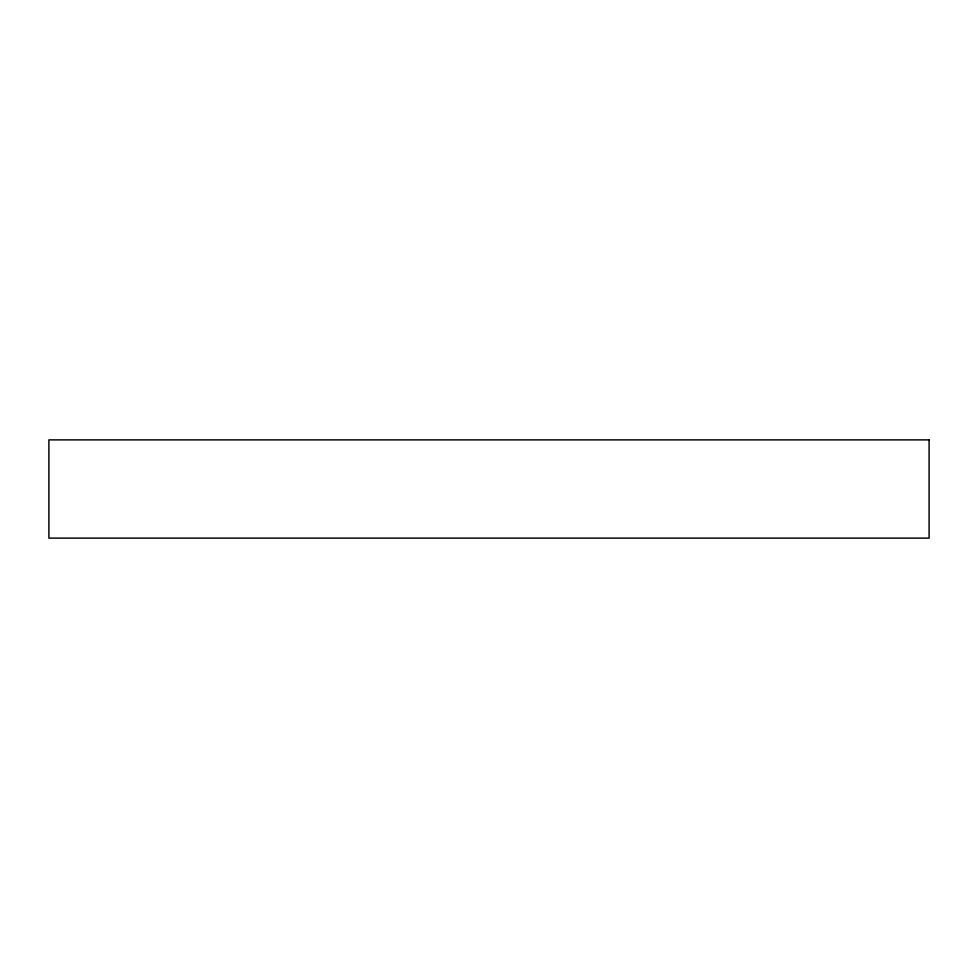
<?xml version="1.0" encoding="UTF-8"?>
<svg xmlns="http://www.w3.org/2000/svg" width="978" height="978" viewBox="0 0 978 978"><rect width="100%" height="100%" fill="white"/><g stroke="black" fill="none" stroke-linecap="round" stroke-linejoin="round"><path stroke-width="1.47" d="M929.1 439.88L48.9 439.88L48.9 538.12L929.1 538.12L929.1 439.88"/></g></svg>
